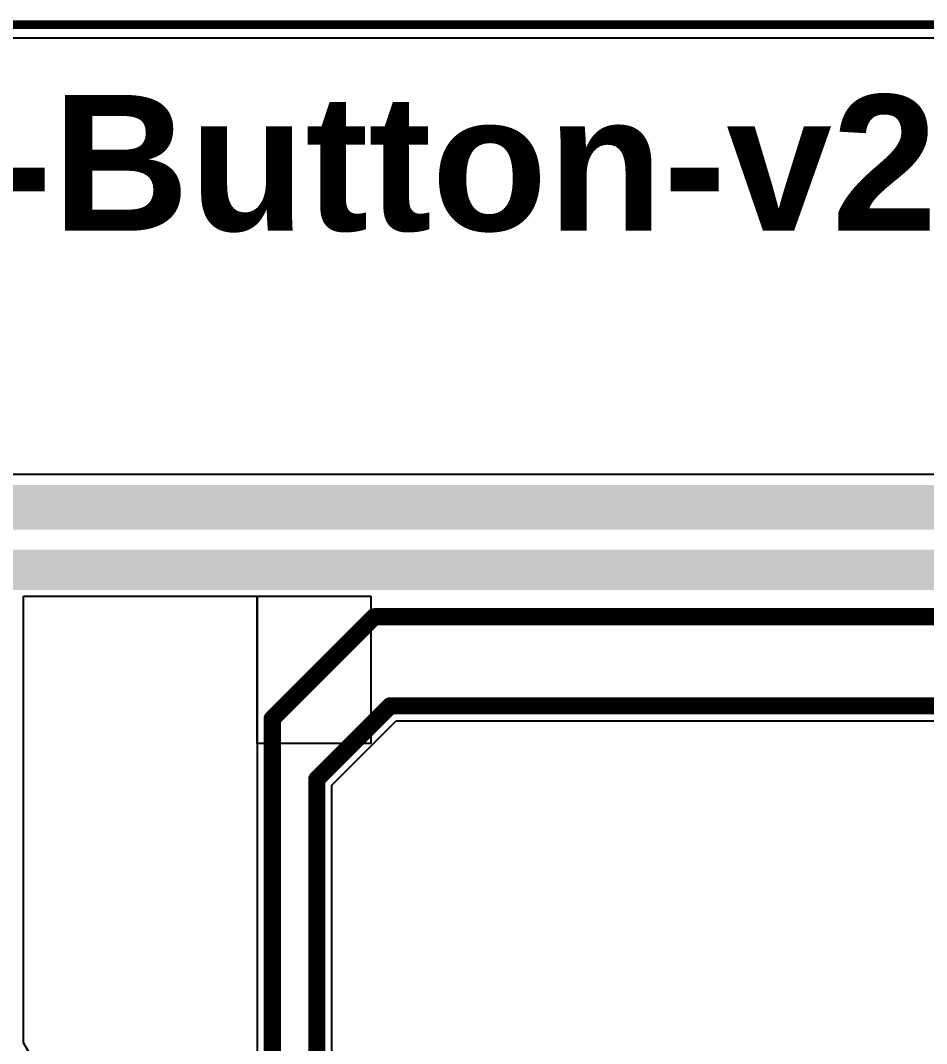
# Model space of a CAD drawing. Header units: inches. Extents: x 0 to 446, y -21 to 70.
# Drawn here: x 34.27 to 60.97, y 39.95 to 70.08 of the extents above; entities that cross this region are included whole.
import ezdxf

# ---------------------------------------------------------------- set-up
doc = ezdxf.new("R2010")
doc.units = ezdxf.units.IN
for name, color, linetype in [('Board Outline', 216, 'Continuous'), ('Fabrication', 76, 'Continuous'), ('Top Layer', 1, 'Continuous'), ('Top Overlay', 2, 'Continuous')]:
    doc.layers.add(name, color=color, linetype=linetype)
doc.styles.add('Arial_Bold', font='', dxfattribs={"height": 0.2})
doc.styles.get('Arial_Bold').set_extended_font_data('Arial', bold=True)

msp = doc.modelspace()

# ---------------------------------------------------------------- hatches: boundary and pattern name
at = {"layer": 'Top Layer'}
for points in [[(15.338, 55.082), (81.581, 55.082), (81.581, 56.403), (15.338, 56.403)], [(29.106, 54.498), (29.106, 53.304), (69.541, 53.304), (69.541, 54.498)]]:
    msp.add_hatch(color=1, dxfattribs=at).paths.add_polyline_path(points)

# ---------------------------------------------------------------- linework, layer by layer
at = {"layer": 'Board Outline'}
msp.add_lwpolyline([(25, 69.956, 0.254, 0.254, 0), (65, 69.956, 0.254, 0.254, 0)], format="xyseb", dxfattribs=at)
at = {"layer": 'Fabrication'}
msp.add_lwpolyline([(25, 69.956, 0.254, 0.254, 0), (65, 69.956, 0.254, 0.254, 0)], format="xyseb", dxfattribs=at)
at = {"layer": 'Top Layer'}
for p, q in [((25.039, 69.568), (64.961, 69.568)), ((81.574, 56.708), (15.058, 56.708)), ((34.365, 39.97), (34.365, 53.123)), ((34.365, 53.123), (41.251, 53.123)), ((41.251, 48.783), (41.251, 53.123)), ((41.251, 53.123), (44.599, 53.123)), ((41.251, 53.123), (41.251, 49.513)), ((44.599, 53.123), (44.599, 48.783)), ((41.251, 49.513), (41.251, 48.783)), ((43.445, 47.553), (45.347, 49.454)), ((45.347, 49.454), (68.537, 49.454)), ((44.599, 48.783), (41.251, 48.783)), ((41.251, 48.783), (41.251, 36.526)), ((43.445, 35.313), (43.445, 47.553)), ((38.167, 33.386), (34.365, 39.97))]:
    msp.add_line(p, q, dxfattribs=at)
for points in [[(41.691, 49.513, 0.508, 0.508, 0), (44.695, 52.517, 0.508, 0.508, 0)], [(44.695, 52.517, 0.508, 0.508, 0), (69.084, 52.517, 0.508, 0.508, 0)], [(43.005, 47.735, 0.508, 0.508, 0), (45.164, 49.894, 0.508, 0.508, 0)], [(45.164, 49.894, 0.508, 0.508, 0), (69.096, 49.894, 0.508, 0.508, 0)], [(41.691, 36.113, 0.508, 0.508, 0), (41.691, 49.513, 0.508, 0.508, 0)], [(43.005, 35.313, 0.508, 0.508, 0), (43.005, 47.735, 0.508, 0.508, 0)]]:
    msp.add_lwpolyline(points, format="xyseb", dxfattribs=at)
for points in [[(44.568, 52.517, 0.254, 0.254, 1), (44.822, 52.517, 0.254, 0.254, 1)], [(44.568, 52.517, 0.254, 0.254, 1), (44.822, 52.517, 0.254, 0.254, 1)], [(45.037, 49.894, 0.254, 0.254, 1), (45.291, 49.894, 0.254, 0.254, 1)], [(45.037, 49.894, 0.254, 0.254, 1), (45.291, 49.894, 0.254, 0.254, 1)], [(41.564, 49.513, 0.254, 0.254, 1), (41.818, 49.513, 0.254, 0.254, 1)], [(41.564, 49.513, 0.254, 0.254, 1), (41.818, 49.513, 0.254, 0.254, 1)], [(42.878, 47.735, 0.254, 0.254, 1), (43.132, 47.735, 0.254, 0.254, 1)], [(42.878, 47.735, 0.254, 0.254, 1), (43.132, 47.735, 0.254, 0.254, 1)]]:
    msp.add_lwpolyline(points, format="xyseb", close=True, dxfattribs=at)

# ---------------------------------------------------------------- texts
at = {"layer": 'Top Overlay', "style": 'Arial_Bold'}
msp.add_text('IoT-Button-v2.1', height=4, dxfattribs=at).set_placement((24.976, 63.889))

doc.saveas('drawing.dxf')
